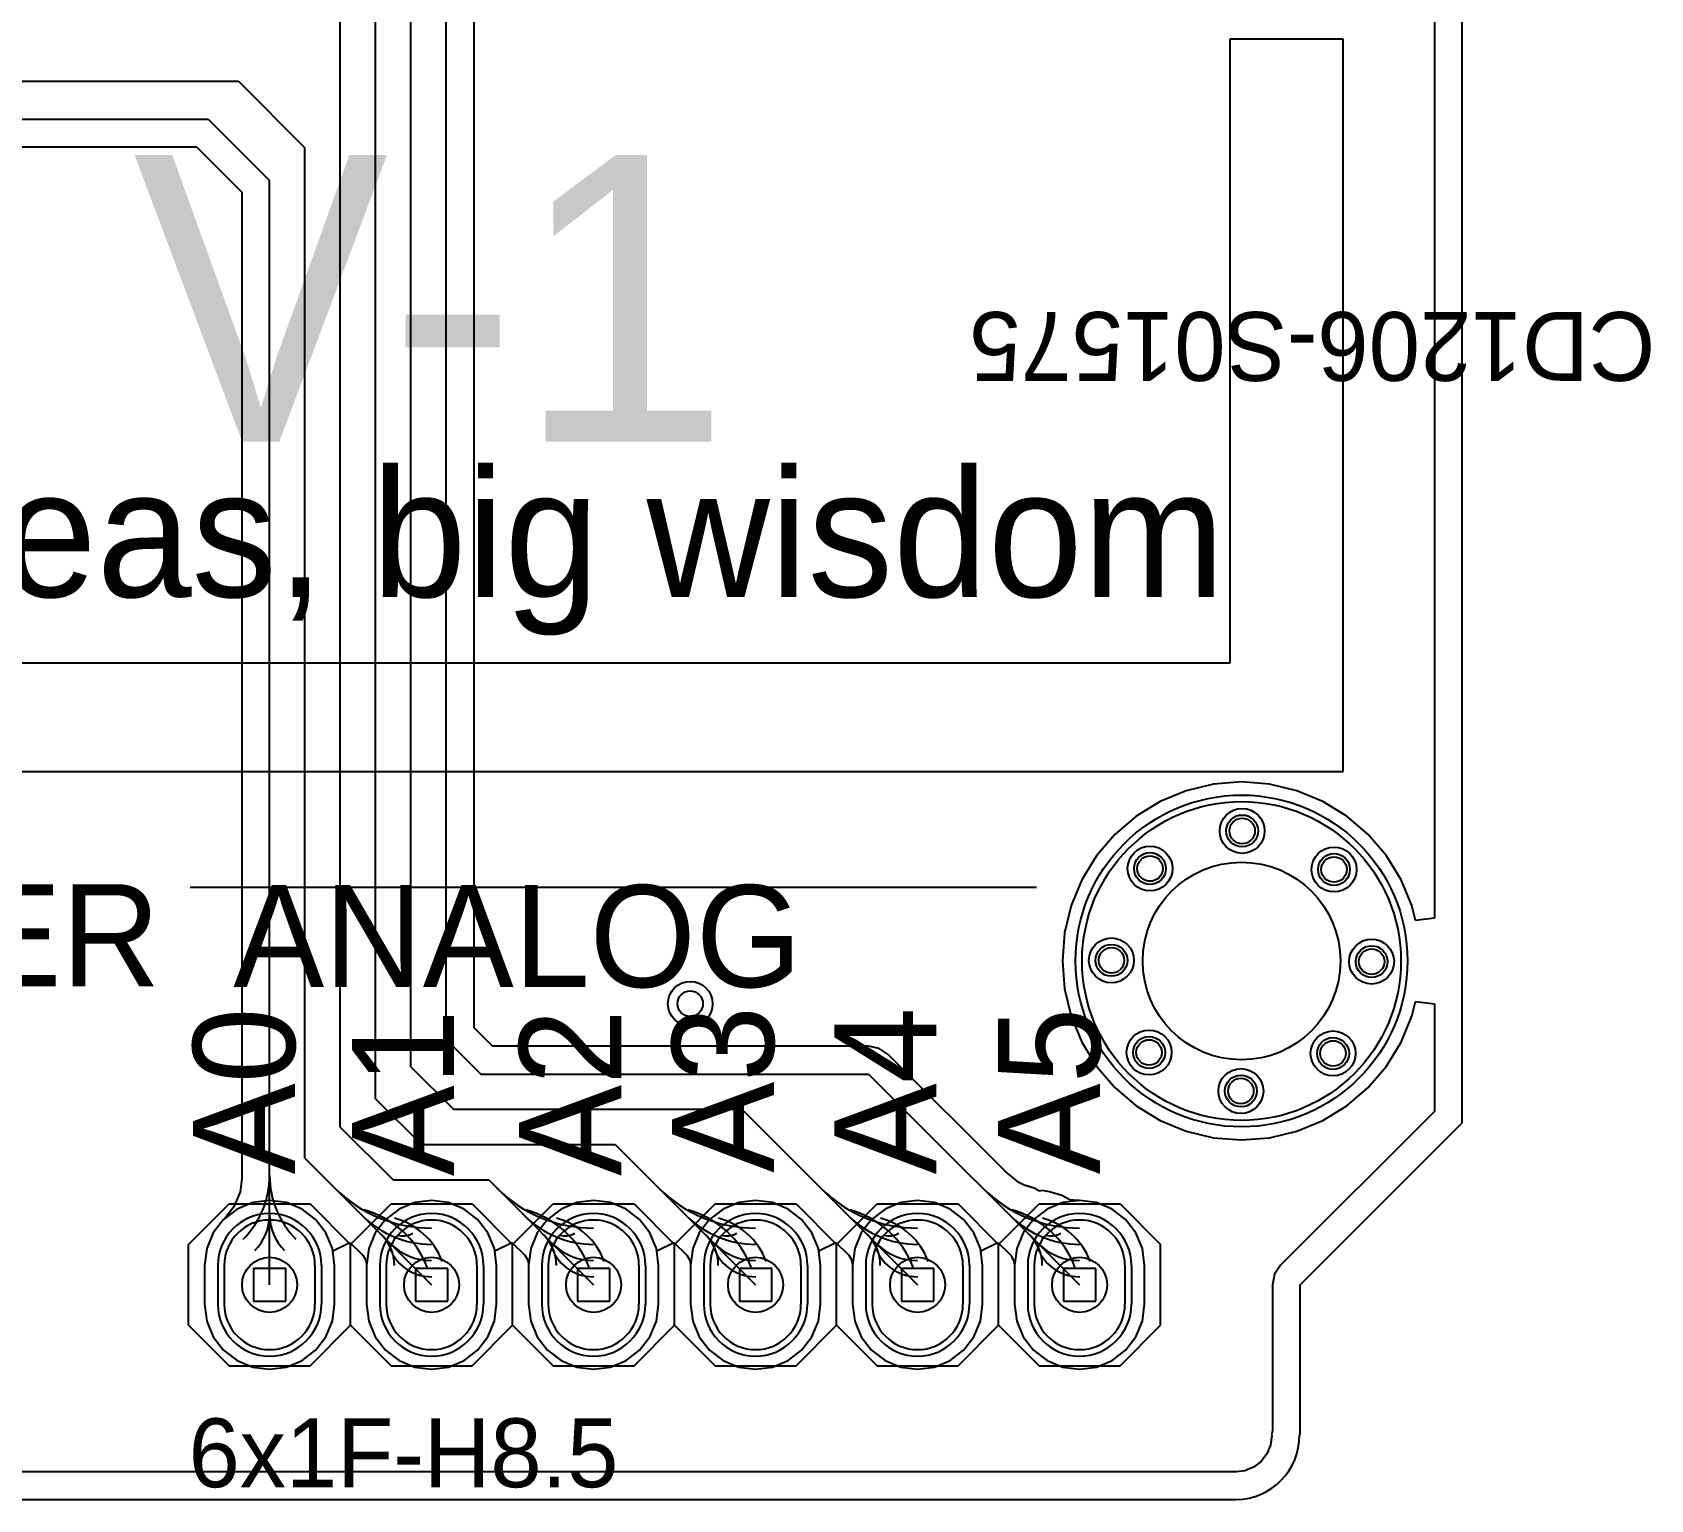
# Model space of a CAD drawing. Header units: millimetres. Extents: x 70.7 to 144.7, y 50.1 to 113.7.
# Drawn here: x 119.32 to 144.7, y 50.08 to 73.1 of the extents above; entities that cross this region are included whole.
import ezdxf

# ---------------------------------------------------------------- set-up
doc = ezdxf.new("R2010")
doc.units = ezdxf.units.MM
for name, color, linetype in [('BottomLayer', 5, 'Continuous'), ('BottomSolder', 6, 'Continuous'), ('KeepOutLayer', 6, 'Continuous'), ('Mechanical16', 56, 'Continuous'), ('Mechanical4', 56, 'Continuous'), ('MultiLayer', 9, 'Continuous'), ('PadHoleLayer', 156, 'Continuous'), ('TopLayer', 1, 'Continuous'), ('TopOverlay', 2, 'Continuous'), ('TopSolder', 216, 'Continuous'), ('ViaHoleLayer', 16, 'Continuous')]:
    doc.layers.add(name, color=color, linetype=linetype)

# ---------------------------------------------------------------- blocks, each defined once
blk = doc.blocks.new('1X06_4')
at = {"layer": 'BottomLayer'}
for p, q in [((-7.0612, 0.3048), (-7.0612, -0.3048)), ((-5.6388, 0.3048), (-5.6388, -0.3048)), ((-4.5212, 0.3048), (-4.5212, -0.3048)), ((-3.0988, 0.3048), (-3.0988, -0.3048)), ((-1.9812, 0.3048), (-1.9812, -0.3048)), ((-0.5588, 0.3048), (-0.5588, -0.3048)), ((0.5588, 0.3048), (0.5588, -0.3048)), ((1.9812, 0.3048), (1.9812, -0.3048)), ((3.0988, 0.3048), (3.0988, -0.3048)), ((4.5212, 0.3048), (4.5212, -0.3048)), ((5.6388, 0.3048), (5.6388, -0.3048)), ((7.0612, 0.3048), (7.0612, -0.3048))]:
    blk.add_line(p, q, dxfattribs=at)
for centre, start, end in [((-6.35, 0.3048), 0, 180), ((-3.81, 0.3048), 0, 180), ((-1.27, 0.3048), 0, 180), ((1.27, 0.3048), 0, 180), ((3.81, 0.3048), 0, 180), ((6.35, 0.3048), 0, 180), ((-6.35, -0.3048), 180, 0), ((-3.81, -0.3048), 180, 0), ((-1.27, -0.3048), 180, 0), ((1.27, -0.3048), 180, 0), ((3.81, -0.3048), 180, 0), ((6.35, -0.3048), 180, 0)]:
    blk.add_arc(centre, 0.7112, start, end, dxfattribs=at)
at = {"layer": 'BottomSolder'}
for p, q in [((-7.1628, 0.3048), (-7.1628, -0.3048)), ((-5.5372, 0.3048), (-5.5372, -0.3048)), ((-4.6228, 0.3048), (-4.6228, -0.3048)), ((-2.9972, 0.3048), (-2.9972, -0.3048)), ((-2.0828, 0.3048), (-2.0828, -0.3048)), ((-0.4572, 0.3048), (-0.4572, -0.3048)), ((0.4572, 0.3048), (0.4572, -0.3048)), ((2.0828, 0.3048), (2.0828, -0.3048)), ((2.9972, 0.3048), (2.9972, -0.3048)), ((4.6228, 0.3048), (4.6228, -0.3048)), ((5.5372, 0.3048), (5.5372, -0.3048)), ((7.1628, 0.3048), (7.1628, -0.3048))]:
    blk.add_line(p, q, dxfattribs=at)
for centre, start, end in [((-6.35, 0.3048), 0, 180), ((-3.81, 0.3048), 0, 180), ((-1.27, 0.3048), 0, 180), ((1.27, 0.3048), 0, 180), ((3.81, 0.3048), 0, 180), ((6.35, 0.3048), 0, 180), ((-6.35, -0.3048), 180, 0), ((-3.81, -0.3048), 180, 0), ((-1.27, -0.3048), 180, 0), ((1.27, -0.3048), 180, 0), ((3.81, -0.3048), 180, 0), ((6.35, -0.3048), 180, 0)]:
    blk.add_arc(centre, 0.8128, start, end, dxfattribs=at)
at = {"layer": 'Mechanical16'}
for p, q in [((-6.604, 0.254), (-6.604, -0.254)), ((-6.096, 0.254), (-6.604, 0.254)), ((-6.096, -0.254), (-6.096, 0.254)), ((-4.064, 0.254), (-4.064, -0.254)), ((-3.556, 0.254), (-4.064, 0.254)), ((-3.556, -0.254), (-3.556, 0.254)), ((-1.524, 0.254), (-1.524, -0.254)), ((-1.016, 0.254), (-1.524, 0.254)), ((-1.016, -0.254), (-1.016, 0.254)), ((1.016, 0.254), (1.016, -0.254)), ((1.524, 0.254), (1.016, 0.254)), ((1.524, -0.254), (1.524, 0.254)), ((3.556, 0.254), (3.556, -0.254)), ((4.064, 0.254), (3.556, 0.254)), ((4.064, -0.254), (4.064, 0.254)), ((6.096, 0.254), (6.096, -0.254)), ((6.604, 0.254), (6.096, 0.254)), ((6.604, -0.254), (6.604, 0.254)), ((-6.604, -0.254), (-6.096, -0.254)), ((-4.064, -0.254), (-3.556, -0.254)), ((-1.524, -0.254), (-1.016, -0.254)), ((1.016, -0.254), (1.524, -0.254)), ((3.556, -0.254), (4.064, -0.254)), ((6.096, -0.254), (6.604, -0.254))]:
    blk.add_line(p, q, dxfattribs=at)
at = {"layer": 'MultiLayer'}
for p, q in [((-7.0612, 0.3048), (-7.0612, -0.3048)), ((-5.6388, 0.3048), (-5.6388, -0.3048)), ((-4.5212, 0.3048), (-4.5212, -0.3048)), ((-3.0988, 0.3048), (-3.0988, -0.3048)), ((-1.9812, 0.3048), (-1.9812, -0.3048)), ((-0.5588, 0.3048), (-0.5588, -0.3048)), ((0.5588, 0.3048), (0.5588, -0.3048)), ((1.9812, 0.3048), (1.9812, -0.3048)), ((3.0988, 0.3048), (3.0988, -0.3048)), ((4.5212, 0.3048), (4.5212, -0.3048)), ((5.6388, 0.3048), (5.6388, -0.3048)), ((7.0612, 0.3048), (7.0612, -0.3048))]:
    blk.add_line(p, q, dxfattribs=at)
for centre, start, end in [((-6.35, 0.3048), 0, 180), ((-3.81, 0.3048), 0, 180), ((-1.27, 0.3048), 0, 180), ((1.27, 0.3048), 0, 180), ((3.81, 0.3048), 0, 180), ((6.35, 0.3048), 0, 180), ((-6.35, -0.3048), 180, 0), ((-3.81, -0.3048), 180, 0), ((-1.27, -0.3048), 180, 0), ((1.27, -0.3048), 180, 0), ((3.81, -0.3048), 180, 0), ((6.35, -0.3048), 180, 0)]:
    blk.add_arc(centre, 0.7112, start, end, dxfattribs=at)
at = {"layer": 'PadHoleLayer'}
for centre in [(-6.35, 0), (-3.81, 0), (-1.27, 0), (1.27, 0), (3.81, 0), (6.35, 0)]:
    blk.add_circle(centre, 0.4318, dxfattribs=at)
at = {"layer": 'TopLayer'}
for p, q in [((-7.0612, 0.3048), (-7.0612, -0.3048)), ((-5.6388, 0.3048), (-5.6388, -0.3048)), ((-4.5212, 0.3048), (-4.5212, -0.3048)), ((-3.0988, 0.3048), (-3.0988, -0.3048)), ((-1.9812, 0.3048), (-1.9812, -0.3048)), ((-0.5588, 0.3048), (-0.5588, -0.3048)), ((0.5588, 0.3048), (0.5588, -0.3048)), ((1.9812, 0.3048), (1.9812, -0.3048)), ((3.0988, 0.3048), (3.0988, -0.3048)), ((4.5212, 0.3048), (4.5212, -0.3048)), ((5.6388, 0.3048), (5.6388, -0.3048)), ((7.0612, 0.3048), (7.0612, -0.3048))]:
    blk.add_line(p, q, dxfattribs=at)
for centre, start, end in [((-6.35, 0.3048), 0, 180), ((-3.81, 0.3048), 0, 180), ((-1.27, 0.3048), 0, 180), ((1.27, 0.3048), 0, 180), ((3.81, 0.3048), 0, 180), ((6.35, 0.3048), 0, 180), ((-6.35, -0.3048), 180, 0), ((-3.81, -0.3048), 180, 0), ((-1.27, -0.3048), 180, 0), ((1.27, -0.3048), 180, 0), ((3.81, -0.3048), 180, 0), ((6.35, -0.3048), 180, 0)]:
    blk.add_arc(centre, 0.7112, start, end, dxfattribs=at)
at = {"layer": 'TopOverlay'}
for p, q in [((-7.62, 0.635), (-6.985, 1.27)), ((-6.985, 1.27), (-5.715, 1.27)), ((-5.715, 1.27), (-5.08, 0.635)), ((-5.08, 0.635), (-4.445, 1.27)), ((-4.445, 1.27), (-3.175, 1.27)), ((-3.175, 1.27), (-2.54, 0.635)), ((-2.54, 0.635), (-1.905, 1.27)), ((-1.905, 1.27), (-0.635, 1.27)), ((-0.635, 1.27), (0, 0.635)), ((0, 0.635), (0.635, 1.27)), ((0.635, 1.27), (1.905, 1.27)), ((1.905, 1.27), (2.54, 0.635)), ((2.54, 0.635), (3.175, 1.27)), ((3.175, 1.27), (4.445, 1.27)), ((4.445, 1.27), (5.08, 0.635)), ((5.08, 0.635), (5.715, 1.27)), ((5.715, 1.27), (6.985, 1.27)), ((6.985, 1.27), (7.62, 0.635)), ((-7.62, -0.635), (-7.62, 0.635)), ((-5.08, -0.635), (-5.08, 0.635)), ((-2.54, -0.635), (-2.54, 0.635)), ((0, -0.635), (0, 0.635)), ((2.54, -0.635), (2.54, 0.635)), ((5.08, -0.635), (5.08, 0.635)), ((7.62, -0.635), (7.62, 0.635)), ((-7.62, -0.635), (-6.985, -1.27)), ((-5.715, -1.27), (-5.08, -0.635)), ((-5.08, -0.635), (-4.445, -1.27)), ((-3.175, -1.27), (-2.54, -0.635)), ((-2.54, -0.635), (-1.905, -1.27)), ((-0.635, -1.27), (0, -0.635)), ((0, -0.635), (0.635, -1.27)), ((1.905, -1.27), (2.54, -0.635)), ((2.54, -0.635), (3.175, -1.27)), ((4.445, -1.27), (5.08, -0.635)), ((5.08, -0.635), (5.715, -1.27)), ((6.985, -1.27), (7.62, -0.635)), ((-6.985, -1.27), (-5.715, -1.27)), ((-4.445, -1.27), (-3.175, -1.27)), ((-1.905, -1.27), (-0.635, -1.27)), ((0.635, -1.27), (1.905, -1.27)), ((3.175, -1.27), (4.445, -1.27)), ((5.715, -1.27), (6.985, -1.27))]:
    blk.add_line(p, q, dxfattribs=at)
at = {"layer": 'TopSolder'}
for p, q in [((-7.1628, 0.3048), (-7.1628, -0.3048)), ((-5.5372, 0.3048), (-5.5372, -0.3048)), ((-4.6228, 0.3048), (-4.6228, -0.3048)), ((-2.9972, 0.3048), (-2.9972, -0.3048)), ((-2.0828, 0.3048), (-2.0828, -0.3048)), ((-0.4572, 0.3048), (-0.4572, -0.3048)), ((0.4572, 0.3048), (0.4572, -0.3048)), ((2.0828, 0.3048), (2.0828, -0.3048)), ((2.9972, 0.3048), (2.9972, -0.3048)), ((4.6228, 0.3048), (4.6228, -0.3048)), ((5.5372, 0.3048), (5.5372, -0.3048)), ((7.1628, 0.3048), (7.1628, -0.3048))]:
    blk.add_line(p, q, dxfattribs=at)
for centre, start, end in [((-6.35, 0.3048), 0, 180), ((-3.81, 0.3048), 0, 180), ((-1.27, 0.3048), 0, 180), ((1.27, 0.3048), 0, 180), ((3.81, 0.3048), 0, 180), ((6.35, 0.3048), 0, 180), ((-6.35, -0.3048), 180, 0), ((-3.81, -0.3048), 180, 0), ((-1.27, -0.3048), 180, 0), ((1.27, -0.3048), 180, 0), ((3.81, -0.3048), 180, 0), ((6.35, -0.3048), 180, 0)]:
    blk.add_arc(centre, 0.8128, start, end, dxfattribs=at)
blk = doc.blocks.new('____10')
at = {"layer": 'BottomLayer'}
for centre, radius in [((0, 0), 2.5), ((0.01, 2.04), 0.25), ((-1.435, 1.45), 0.25), ((1.45, 1.435), 0.25), ((-2.04, 0.01), 0.25), ((2.04, -0.01), 0.25), ((-1.45, -1.435), 0.25), ((1.435, -1.45), 0.25), ((-0.01, -2.04), 0.25)]:
    blk.add_circle(centre, radius, dxfattribs=at)
at = {"layer": 'BottomSolder'}
for centre, radius in [((0, 0), 2.602), ((0.01, 2.04), 0.352), ((-1.435, 1.45), 0.352), ((1.45, 1.435), 0.352), ((-2.04, 0.01), 0.352), ((2.04, -0.01), 0.352), ((-1.45, -1.435), 0.352), ((1.435, -1.45), 0.352), ((-0.01, -2.04), 0.352)]:
    blk.add_circle(centre, radius, dxfattribs=at)
at = {"layer": 'MultiLayer'}
for centre, radius in [((0, 0), 2.5), ((0.01, 2.04), 0.25), ((-1.435, 1.45), 0.25), ((1.45, 1.435), 0.25), ((-2.04, 0.01), 0.25), ((2.04, -0.01), 0.25), ((-1.45, -1.435), 0.25), ((1.435, -1.45), 0.25), ((-0.01, -2.04), 0.25)]:
    blk.add_circle(centre, radius, dxfattribs=at)
at = {"layer": 'PadHoleLayer'}
for centre, radius in [((0.01, 2.04), 0.2), ((-1.435, 1.45), 0.2), ((0, 0), 1.55), ((1.45, 1.435), 0.2), ((-2.04, 0.01), 0.2), ((2.04, -0.01), 0.2), ((-1.45, -1.435), 0.2), ((1.435, -1.45), 0.2), ((-0.01, -2.04), 0.2)]:
    blk.add_circle(centre, radius, dxfattribs=at)
at = {"layer": 'TopLayer'}
for centre, radius in [((0, 0), 2.5), ((0.01, 2.04), 0.25), ((-1.435, 1.45), 0.25), ((1.45, 1.435), 0.25), ((-2.04, 0.01), 0.25), ((2.04, -0.01), 0.25), ((-1.45, -1.435), 0.25), ((1.435, -1.45), 0.25), ((-0.01, -2.04), 0.25)]:
    blk.add_circle(centre, radius, dxfattribs=at)
at = {"layer": 'TopSolder'}
for centre, radius in [((0, 0), 2.602), ((0.01, 2.04), 0.352), ((-1.435, 1.45), 0.352), ((1.45, 1.435), 0.352), ((-2.04, 0.01), 0.352), ((2.04, -0.01), 0.352), ((-1.45, -1.435), 0.352), ((1.435, -1.45), 0.352), ((-0.01, -2.04), 0.352)]:
    blk.add_circle(centre, radius, dxfattribs=at)

msp = doc.modelspace()

# ---------------------------------------------------------------- linework, layer by layer
at = {"layer": 'BottomLayer'}
for p, q in [((141.307, 85.799), (141.307, 59.203)), ((137.414, 61.202), (137.007, 61.034)), ((137.843, 61.305), (137.414, 61.202)), ((138.282, 61.34), (137.843, 61.305)), ((138.721, 61.305), (138.282, 61.34)), ((139.15, 61.202), (138.721, 61.305)), ((139.557, 61.034), (139.15, 61.202)), ((137.007, 61.034), (136.631, 60.804)), ((139.933, 60.804), (139.557, 61.034)), ((136.631, 60.804), (136.296, 60.517)), ((140.268, 60.517), (139.933, 60.804)), ((136.296, 60.517), (136.01, 60.182)), ((140.554, 60.182), (140.268, 60.517)), ((136.01, 60.182), (135.779, 59.806)), ((140.784, 59.806), (140.554, 60.182)), ((135.779, 59.806), (135.611, 59.399)), ((140.953, 59.399), (140.784, 59.806)), ((135.611, 59.399), (135.508, 58.971)), ((141.009, 59.168), (140.953, 59.399)), ((141.307, 59.203), (141.009, 59.168)), ((135.508, 58.971), (135.473, 58.531)), ((135.473, 58.531), (135.508, 58.092)), ((135.508, 58.092), (135.611, 57.663)), ((140.953, 57.663), (141.009, 57.895)), ((141.009, 57.895), (141.307, 57.859)), ((141.307, 57.859), (141.307, 56.172)), ((135.611, 57.663), (135.779, 57.256)), ((140.784, 57.256), (140.953, 57.663)), ((135.779, 57.256), (136.01, 56.88)), ((140.554, 56.88), (140.784, 57.256)), ((136.01, 56.88), (136.296, 56.545)), ((140.268, 56.545), (140.554, 56.88)), ((136.296, 56.545), (136.631, 56.259)), ((139.933, 56.259), (140.268, 56.545)), ((136.631, 56.259), (137.007, 56.029)), ((141.307, 56.172), (138.894, 53.759)), ((139.557, 56.029), (139.933, 56.259)), ((137.007, 56.029), (137.414, 55.86)), ((137.414, 55.86), (137.843, 55.757)), ((138.721, 55.757), (139.15, 55.86)), ((139.15, 55.86), (139.557, 56.029)), ((137.843, 55.757), (138.282, 55.723)), ((138.282, 55.723), (138.721, 55.757)), ((122.532, 54.639), (122.321, 54.477)), ((122.778, 54.741), (122.532, 54.639)), ((123.042, 54.776), (122.778, 54.741)), ((123.306, 54.741), (123.042, 54.776)), ((123.552, 54.639), (123.306, 54.741)), ((123.763, 54.477), (123.552, 54.639)), ((125.072, 54.639), (124.861, 54.477)), ((125.318, 54.741), (125.072, 54.639)), ((125.582, 54.776), (125.318, 54.741)), ((125.846, 54.741), (125.582, 54.776)), ((126.092, 54.639), (125.846, 54.741)), ((126.303, 54.477), (126.092, 54.639)), ((127.612, 54.639), (127.401, 54.477)), ((127.858, 54.741), (127.612, 54.639)), ((128.122, 54.776), (127.858, 54.741)), ((128.386, 54.741), (128.122, 54.776)), ((128.632, 54.639), (128.386, 54.741)), ((128.843, 54.477), (128.632, 54.639)), ((130.152, 54.639), (129.941, 54.477)), ((130.398, 54.741), (130.152, 54.639)), ((130.662, 54.776), (130.398, 54.741)), ((130.926, 54.741), (130.662, 54.776)), ((131.172, 54.639), (130.926, 54.741)), ((131.383, 54.477), (131.172, 54.639)), ((132.692, 54.639), (132.481, 54.477)), ((132.938, 54.741), (132.692, 54.639)), ((133.202, 54.776), (132.938, 54.741)), ((133.466, 54.741), (133.202, 54.776)), ((133.712, 54.639), (133.466, 54.741)), ((133.923, 54.477), (133.712, 54.639)), ((135.232, 54.639), (135.021, 54.477)), ((135.478, 54.741), (135.232, 54.639)), ((135.742, 54.776), (135.478, 54.741)), ((136.006, 54.741), (135.742, 54.776)), ((136.252, 54.639), (136.006, 54.741)), ((136.463, 54.477), (136.252, 54.639)), ((122.321, 54.477), (122.159, 54.266)), ((123.925, 54.266), (123.763, 54.477)), ((124.861, 54.477), (124.699, 54.266)), ((126.465, 54.266), (126.303, 54.477)), ((127.401, 54.477), (127.239, 54.266)), ((129.005, 54.266), (128.843, 54.477)), ((129.941, 54.477), (129.779, 54.266)), ((131.545, 54.266), (131.383, 54.477)), ((132.481, 54.477), (132.319, 54.266)), ((134.085, 54.266), (133.923, 54.477)), ((135.021, 54.477), (134.859, 54.266)), ((136.625, 54.266), (136.463, 54.477)), ((122.159, 54.266), (122.057, 54.02)), ((124.027, 54.02), (123.925, 54.266)), ((124.699, 54.266), (124.597, 54.02)), ((126.567, 54.02), (126.465, 54.266)), ((127.239, 54.266), (127.137, 54.02)), ((129.107, 54.02), (129.005, 54.266)), ((129.779, 54.266), (129.677, 54.02)), ((131.647, 54.02), (131.545, 54.266)), ((132.319, 54.266), (132.217, 54.02)), ((134.187, 54.02), (134.085, 54.266)), ((134.859, 54.266), (134.757, 54.02)), ((136.727, 54.02), (136.625, 54.266)), ((122.057, 54.02), (122.022, 53.756)), ((124.062, 53.756), (124.027, 54.02)), ((124.597, 54.02), (124.562, 53.756)), ((126.602, 53.756), (126.567, 54.02)), ((127.137, 54.02), (127.102, 53.756)), ((129.142, 53.756), (129.107, 54.02)), ((129.677, 54.02), (129.642, 53.756)), ((131.682, 53.756), (131.647, 54.02)), ((132.217, 54.02), (132.182, 53.756)), ((134.222, 53.756), (134.187, 54.02)), ((134.757, 54.02), (134.722, 53.756)), ((136.762, 53.756), (136.727, 54.02)), ((122.022, 53.756), (122.022, 53.146)), ((124.062, 53.146), (124.062, 53.756)), ((124.562, 53.756), (124.562, 53.146)), ((126.602, 53.146), (126.602, 53.756)), ((127.102, 53.756), (127.102, 53.146)), ((129.142, 53.146), (129.142, 53.756)), ((129.642, 53.756), (129.642, 53.146)), ((131.682, 53.146), (131.682, 53.756)), ((132.182, 53.756), (132.182, 53.146)), ((134.222, 53.146), (134.222, 53.756)), ((134.722, 53.756), (134.722, 53.146)), ((136.762, 53.146), (136.762, 53.756)), ((138.8, 53.618), (138.767, 53.451)), ((138.894, 53.759), (138.8, 53.618)), ((138.767, 53.451), (138.767, 51.16)), ((122.022, 53.146), (122.057, 52.882)), ((124.027, 52.882), (124.062, 53.146)), ((124.562, 53.146), (124.597, 52.882)), ((126.567, 52.882), (126.602, 53.146)), ((127.102, 53.146), (127.137, 52.882)), ((129.107, 52.882), (129.142, 53.146)), ((129.642, 53.146), (129.677, 52.882)), ((131.647, 52.882), (131.682, 53.146)), ((132.182, 53.146), (132.217, 52.882)), ((134.187, 52.882), (134.222, 53.146)), ((134.722, 53.146), (134.757, 52.882)), ((136.727, 52.882), (136.762, 53.146)), ((122.057, 52.882), (122.159, 52.636)), ((123.925, 52.636), (124.027, 52.882)), ((124.597, 52.882), (124.699, 52.636)), ((126.465, 52.636), (126.567, 52.882)), ((127.137, 52.882), (127.239, 52.636)), ((129.005, 52.636), (129.107, 52.882)), ((129.677, 52.882), (129.779, 52.636)), ((131.545, 52.636), (131.647, 52.882)), ((132.217, 52.882), (132.319, 52.636)), ((134.085, 52.636), (134.187, 52.882)), ((134.757, 52.882), (134.859, 52.636)), ((136.625, 52.636), (136.727, 52.882)), ((122.159, 52.636), (122.321, 52.425)), ((123.763, 52.425), (123.925, 52.636)), ((124.699, 52.636), (124.861, 52.425)), ((126.303, 52.425), (126.465, 52.636)), ((127.239, 52.636), (127.401, 52.425)), ((128.843, 52.425), (129.005, 52.636)), ((129.779, 52.636), (129.941, 52.425)), ((131.383, 52.425), (131.545, 52.636)), ((132.319, 52.636), (132.481, 52.425)), ((133.923, 52.425), (134.085, 52.636)), ((134.859, 52.636), (135.021, 52.425)), ((136.463, 52.425), (136.625, 52.636)), ((122.321, 52.425), (122.532, 52.263)), ((123.552, 52.263), (123.763, 52.425)), ((124.861, 52.425), (125.072, 52.263)), ((126.092, 52.263), (126.303, 52.425)), ((127.401, 52.425), (127.612, 52.263)), ((128.632, 52.263), (128.843, 52.425)), ((129.941, 52.425), (130.152, 52.263)), ((131.172, 52.263), (131.383, 52.425)), ((132.481, 52.425), (132.692, 52.263)), ((133.712, 52.263), (133.923, 52.425)), ((135.021, 52.425), (135.232, 52.263)), ((136.252, 52.263), (136.463, 52.425)), ((122.532, 52.263), (122.778, 52.161)), ((122.778, 52.161), (123.042, 52.127)), ((123.042, 52.127), (123.306, 52.161)), ((123.306, 52.161), (123.552, 52.263)), ((125.072, 52.263), (125.318, 52.161)), ((125.318, 52.161), (125.582, 52.127)), ((125.582, 52.127), (125.846, 52.161)), ((125.846, 52.161), (126.092, 52.263)), ((127.612, 52.263), (127.858, 52.161)), ((127.858, 52.161), (128.122, 52.127)), ((128.122, 52.127), (128.386, 52.161)), ((128.386, 52.161), (128.632, 52.263)), ((130.152, 52.263), (130.398, 52.161)), ((130.398, 52.161), (130.662, 52.127)), ((130.662, 52.127), (130.926, 52.161)), ((130.926, 52.161), (131.172, 52.263)), ((132.692, 52.263), (132.938, 52.161)), ((132.938, 52.161), (133.202, 52.127)), ((133.202, 52.127), (133.466, 52.161)), ((133.466, 52.161), (133.712, 52.263)), ((135.232, 52.263), (135.478, 52.161)), ((135.478, 52.161), (135.742, 52.127)), ((135.742, 52.127), (136.006, 52.161)), ((136.006, 52.161), (136.252, 52.263)), ((138.757, 51.085), (138.738, 50.937)), ((138.767, 51.16), (138.754, 51.097)), ((138.754, 51.097), (138.755, 51.092)), ((138.755, 51.092), (138.757, 51.092)), ((138.757, 51.092), (138.757, 51.085)), ((138.681, 50.799), (138.59, 50.681)), ((138.738, 50.937), (138.681, 50.799)), ((138.199, 50.517), (87.213, 50.517)), ((138.204, 50.516), (138.199, 50.517)), ((138.334, 50.533), (138.204, 50.516)), ((138.472, 50.59), (138.334, 50.533)), ((138.59, 50.681), (138.472, 50.59))]:
    msp.add_line(p, q, dxfattribs=at)
msp.add_circle((129.637, 57.861), 0.35, dxfattribs=at)
at = {"layer": 'KeepOutLayer'}
for p, q in [((141.742, 55.991), (141.742, 88.757)), ((139.202, 53.451), (141.742, 55.991)), ((139.202, 51.097), (139.202, 53.451)), ((77.242, 50.081), (138.199, 50.081))]:
    msp.add_line(p, q, dxfattribs=at)
msp.add_arc((138.186, 51.085), 1.003, 270.725, 0.725, dxfattribs=at)
at = {"layer": 'MultiLayer'}
msp.add_circle((129.637, 57.861), 0.35, dxfattribs=at)
at = {"layer": 'TopLayer'}
for p, q in [((141.307, 85.799), (141.307, 59.203)), ((125.812, 57.301), (125.812, 77.092)), ((126.247, 57.482), (126.247, 77.092)), ((125.258, 56.871), (125.258, 76.366)), ((124.704, 56.37), (124.704, 75.655)), ((124.15, 55.924), (124.15, 75.019)), ((118.268, 72.331), (122.553, 72.331)), ((122.553, 72.331), (123.596, 71.288)), ((117.802, 71.736), (122.078, 71.736)), ((122.078, 71.736), (123.042, 70.772)), ((117.802, 71.301), (121.898, 71.301)), ((121.898, 71.301), (122.607, 70.592)), ((123.596, 55.437), (123.596, 71.288)), ((122.607, 70.592), (122.607, 55.166)), ((123.042, 53.451), (123.042, 70.772)), ((137.414, 61.202), (137.007, 61.034)), ((137.843, 61.305), (137.414, 61.202)), ((138.282, 61.34), (137.843, 61.305)), ((138.721, 61.305), (138.282, 61.34)), ((139.15, 61.202), (138.721, 61.305)), ((139.557, 61.034), (139.15, 61.202)), ((137.007, 61.034), (136.631, 60.804)), ((139.933, 60.804), (139.557, 61.034)), ((136.631, 60.804), (136.296, 60.517)), ((140.268, 60.517), (139.933, 60.804)), ((136.296, 60.517), (136.01, 60.182)), ((140.554, 60.182), (140.268, 60.517)), ((136.01, 60.182), (135.779, 59.806)), ((140.784, 59.806), (140.554, 60.182)), ((135.779, 59.806), (135.611, 59.399)), ((140.953, 59.399), (140.784, 59.806)), ((135.611, 59.399), (135.508, 58.971)), ((141.009, 59.168), (140.953, 59.399)), ((141.307, 59.203), (141.009, 59.168)), ((135.508, 58.971), (135.473, 58.531)), ((135.473, 58.531), (135.508, 58.092)), ((135.508, 58.092), (135.611, 57.663)), ((140.953, 57.663), (141.009, 57.895)), ((141.009, 57.895), (141.307, 57.859)), ((141.307, 57.859), (141.307, 56.172)), ((135.611, 57.663), (135.779, 57.256)), ((140.784, 57.256), (140.953, 57.663)), ((126.535, 57.194), (126.247, 57.482)), ((125.812, 57.301), (126.355, 56.758)), ((132.435, 57.194), (126.535, 57.194)), ((132.602, 57.16), (132.435, 57.194)), ((132.743, 57.066), (132.602, 57.16)), ((135.779, 57.256), (136.01, 56.88)), ((140.554, 56.88), (140.784, 57.256)), ((125.258, 56.871), (125.925, 56.204)), ((134.58, 55.229), (132.743, 57.066)), ((136.01, 56.88), (136.296, 56.545)), ((140.268, 56.545), (140.554, 56.88)), ((126.355, 56.758), (132.435, 56.758)), ((132.435, 56.758), (135.742, 53.451)), ((124.704, 56.37), (125.424, 55.65)), ((136.296, 56.545), (136.631, 56.259)), ((139.933, 56.259), (140.268, 56.545)), ((125.925, 56.204), (130.449, 56.204)), ((130.449, 56.204), (133.202, 53.451)), ((136.631, 56.259), (137.007, 56.029)), ((141.307, 56.172), (138.894, 53.759)), ((139.557, 56.029), (139.933, 56.259)), ((124.15, 55.924), (124.978, 55.096)), ((137.007, 56.029), (137.414, 55.86)), ((137.414, 55.86), (137.843, 55.757)), ((138.721, 55.757), (139.15, 55.86)), ((139.15, 55.86), (139.557, 56.029)), ((125.424, 55.65), (128.463, 55.65)), ((128.463, 55.65), (130.662, 53.451)), ((137.843, 55.757), (138.282, 55.723)), ((138.282, 55.723), (138.721, 55.757)), ((123.596, 55.437), (125.582, 53.451)), ((122.607, 55.115), (122.58, 54.912)), ((122.607, 55.166), (122.606, 55.166)), ((122.606, 55.166), (122.607, 55.161)), ((122.607, 55.161), (122.607, 55.115)), ((124.978, 55.096), (126.477, 55.096)), ((126.477, 55.096), (128.122, 53.451)), ((134.788, 55.058), (134.58, 55.229)), ((122.58, 54.912), (122.482, 54.676)), ((134.871, 55.014), (134.788, 55.058)), ((135.03, 54.966), (134.871, 55.014)), ((135.112, 54.922), (135.03, 54.966)), ((135.16, 54.932), (135.112, 54.922)), ((135.271, 54.91), (135.16, 54.932)), ((135.271, 54.909), (135.271, 54.91)), ((135.463, 54.851), (135.271, 54.909)), ((135.588, 54.784), (135.463, 54.851)), ((122.482, 54.676), (122.342, 54.494)), ((135.712, 54.772), (135.588, 54.784)), ((135.742, 54.776), (135.712, 54.772)), ((136.006, 54.741), (135.742, 54.776)), ((136.252, 54.639), (136.006, 54.741)), ((136.463, 54.477), (136.252, 54.639)), ((122.321, 54.477), (122.159, 54.266)), ((122.342, 54.494), (122.321, 54.477)), ((136.625, 54.266), (136.463, 54.477)), ((122.159, 54.266), (122.057, 54.02)), ((124.032, 53.984), (124.301, 54.117)), ((124.301, 54.117), (124.492, 53.925)), ((126.572, 53.984), (126.841, 54.117)), ((126.841, 54.117), (127.032, 53.925)), ((129.112, 53.984), (129.381, 54.117)), ((129.381, 54.117), (129.572, 53.925)), ((131.652, 53.984), (131.921, 54.117)), ((131.921, 54.117), (132.112, 53.925)), ((134.192, 53.984), (134.461, 54.117)), ((134.461, 54.117), (134.652, 53.925)), ((136.727, 54.02), (136.625, 54.266)), ((122.057, 54.02), (122.022, 53.756)), ((124.062, 53.756), (124.032, 53.984)), ((124.492, 53.925), (124.492, 53.925)), ((124.492, 53.925), (124.492, 53.925)), ((124.492, 53.925), (124.492, 53.925)), ((124.492, 53.925), (124.503, 53.914)), ((124.503, 53.914), (124.528, 53.877)), ((124.528, 53.877), (124.554, 53.815)), ((124.554, 53.815), (124.562, 53.771)), ((126.602, 53.756), (126.572, 53.984)), ((127.032, 53.925), (127.032, 53.925)), ((127.032, 53.925), (127.032, 53.925)), ((127.032, 53.925), (127.032, 53.925)), ((127.032, 53.925), (127.043, 53.914)), ((127.043, 53.914), (127.068, 53.877)), ((127.068, 53.877), (127.094, 53.815)), ((127.094, 53.815), (127.102, 53.771)), ((129.142, 53.756), (129.112, 53.984)), ((129.572, 53.925), (129.572, 53.925)), ((129.572, 53.925), (129.572, 53.925)), ((129.572, 53.925), (129.572, 53.925)), ((129.572, 53.925), (129.583, 53.914)), ((129.583, 53.914), (129.608, 53.877)), ((129.608, 53.877), (129.634, 53.815)), ((129.634, 53.815), (129.643, 53.766)), ((131.682, 53.756), (131.652, 53.984)), ((132.112, 53.925), (132.112, 53.925)), ((132.112, 53.925), (132.112, 53.925)), ((132.112, 53.925), (132.112, 53.925)), ((132.112, 53.925), (132.112, 53.925)), ((132.112, 53.925), (132.112, 53.925)), ((132.112, 53.925), (132.112, 53.925)), ((132.112, 53.925), (132.112, 53.925)), ((132.112, 53.925), (132.112, 53.925)), ((132.112, 53.925), (132.112, 53.925)), ((132.112, 53.925), (132.123, 53.914)), ((132.123, 53.914), (132.148, 53.877)), ((132.148, 53.877), (132.174, 53.815)), ((132.174, 53.815), (132.182, 53.771)), ((134.222, 53.756), (134.192, 53.984)), ((134.652, 53.925), (134.652, 53.925)), ((134.652, 53.925), (134.652, 53.925)), ((134.652, 53.925), (134.652, 53.925)), ((134.652, 53.925), (134.652, 53.925)), ((134.652, 53.925), (134.652, 53.925)), ((134.652, 53.925), (134.652, 53.925)), ((134.652, 53.925), (134.652, 53.925)), ((134.652, 53.925), (134.652, 53.925)), ((134.652, 53.925), (134.652, 53.925)), ((134.652, 53.925), (134.663, 53.914)), ((134.663, 53.914), (134.688, 53.877)), ((134.688, 53.877), (134.714, 53.815)), ((134.714, 53.815), (134.722, 53.771)), ((136.762, 53.756), (136.727, 54.02)), ((122.022, 53.756), (122.022, 53.146)), ((124.062, 53.146), (124.062, 53.756)), ((124.562, 53.771), (124.563, 53.766)), ((124.563, 53.766), (124.562, 53.756)), ((124.562, 53.756), (124.562, 53.146)), ((126.602, 53.146), (126.602, 53.756)), ((127.102, 53.771), (127.103, 53.766)), ((127.103, 53.766), (127.102, 53.756)), ((127.102, 53.756), (127.102, 53.146)), ((129.142, 53.146), (129.142, 53.756)), ((129.643, 53.766), (129.642, 53.756)), ((129.642, 53.756), (129.642, 53.146)), ((131.682, 53.146), (131.682, 53.756)), ((132.182, 53.771), (132.183, 53.766)), ((132.183, 53.766), (132.182, 53.756)), ((132.182, 53.756), (132.182, 53.146)), ((134.222, 53.146), (134.222, 53.756)), ((134.722, 53.771), (134.723, 53.766)), ((134.723, 53.766), (134.722, 53.756)), ((134.722, 53.756), (134.722, 53.146)), ((136.762, 53.146), (136.762, 53.756)), ((138.8, 53.618), (138.767, 53.451)), ((138.894, 53.759), (138.8, 53.618)), ((138.767, 53.451), (138.767, 51.16)), ((122.022, 53.146), (122.057, 52.882)), ((124.027, 52.882), (124.062, 53.146)), ((124.562, 53.146), (124.597, 52.882)), ((126.567, 52.882), (126.602, 53.146)), ((127.102, 53.146), (127.137, 52.882)), ((129.107, 52.882), (129.142, 53.146)), ((129.642, 53.146), (129.677, 52.882)), ((131.647, 52.882), (131.682, 53.146)), ((132.182, 53.146), (132.217, 52.882)), ((134.187, 52.882), (134.222, 53.146)), ((134.722, 53.146), (134.757, 52.882)), ((136.727, 52.882), (136.762, 53.146)), ((122.057, 52.882), (122.159, 52.636)), ((123.925, 52.636), (124.027, 52.882)), ((124.597, 52.882), (124.699, 52.636)), ((126.465, 52.636), (126.567, 52.882)), ((127.137, 52.882), (127.239, 52.636)), ((129.005, 52.636), (129.107, 52.882)), ((129.677, 52.882), (129.779, 52.636)), ((131.545, 52.636), (131.647, 52.882)), ((132.217, 52.882), (132.319, 52.636)), ((134.085, 52.636), (134.187, 52.882)), ((134.757, 52.882), (134.859, 52.636)), ((136.625, 52.636), (136.727, 52.882)), ((122.159, 52.636), (122.321, 52.425)), ((123.763, 52.425), (123.925, 52.636)), ((124.699, 52.636), (124.861, 52.425)), ((126.303, 52.425), (126.465, 52.636)), ((127.239, 52.636), (127.401, 52.425)), ((128.843, 52.425), (129.005, 52.636)), ((129.779, 52.636), (129.941, 52.425)), ((131.383, 52.425), (131.545, 52.636)), ((132.319, 52.636), (132.481, 52.425)), ((133.923, 52.425), (134.085, 52.636)), ((134.859, 52.636), (135.021, 52.425)), ((136.463, 52.425), (136.625, 52.636)), ((122.321, 52.425), (122.532, 52.263)), ((123.552, 52.263), (123.763, 52.425)), ((124.861, 52.425), (125.072, 52.263)), ((126.092, 52.263), (126.303, 52.425)), ((127.401, 52.425), (127.612, 52.263)), ((128.632, 52.263), (128.843, 52.425)), ((129.941, 52.425), (130.152, 52.263)), ((131.172, 52.263), (131.383, 52.425)), ((132.481, 52.425), (132.692, 52.263)), ((133.712, 52.263), (133.923, 52.425)), ((135.021, 52.425), (135.232, 52.263)), ((136.252, 52.263), (136.463, 52.425)), ((122.532, 52.263), (122.778, 52.161)), ((122.778, 52.161), (123.042, 52.127)), ((123.042, 52.127), (123.306, 52.161)), ((123.306, 52.161), (123.552, 52.263)), ((125.072, 52.263), (125.318, 52.161)), ((125.318, 52.161), (125.582, 52.127)), ((125.582, 52.127), (125.846, 52.161)), ((125.846, 52.161), (126.092, 52.263)), ((127.612, 52.263), (127.858, 52.161)), ((127.858, 52.161), (128.122, 52.127)), ((128.122, 52.127), (128.386, 52.161)), ((128.386, 52.161), (128.632, 52.263)), ((130.152, 52.263), (130.398, 52.161)), ((130.398, 52.161), (130.662, 52.127)), ((130.662, 52.127), (130.926, 52.161)), ((130.926, 52.161), (131.172, 52.263)), ((132.692, 52.263), (132.938, 52.161)), ((132.938, 52.161), (133.202, 52.127)), ((133.202, 52.127), (133.466, 52.161)), ((133.466, 52.161), (133.712, 52.263)), ((135.232, 52.263), (135.478, 52.161)), ((135.478, 52.161), (135.742, 52.127)), ((135.742, 52.127), (136.006, 52.161)), ((136.006, 52.161), (136.252, 52.263)), ((138.757, 51.085), (138.738, 50.937)), ((138.767, 51.16), (138.754, 51.097)), ((138.754, 51.097), (138.755, 51.092)), ((138.755, 51.092), (138.757, 51.092)), ((138.757, 51.092), (138.757, 51.085)), ((138.681, 50.799), (138.59, 50.681)), ((138.738, 50.937), (138.681, 50.799)), ((138.199, 50.517), (87.213, 50.517)), ((138.204, 50.516), (138.199, 50.517)), ((138.334, 50.533), (138.204, 50.516)), ((138.472, 50.59), (138.334, 50.533)), ((138.59, 50.681), (138.472, 50.59))]:
    msp.add_line(p, q, dxfattribs=at)
msp.add_circle((129.637, 57.861), 0.35, dxfattribs=at)
for centre, radius, start, end in [((121.632, 55.166), 1.41, 315, 0), ((121.632, 55.166), 1.41, 315, 0), ((124.452, 55.166), 1.41, 180, 225), ((124.452, 55.166), 1.41, 180, 225), ((125.582, 56.486), 2.146, 225, 270), ((125.582, 56.486), 2.146, 225, 270), ((128.122, 56.486), 2.146, 225, 270), ((128.122, 56.486), 2.146, 225, 270), ((130.662, 56.486), 2.146, 225, 270), ((130.662, 56.486), 2.146, 225, 270), ((133.202, 56.486), 2.146, 225, 270), ((133.202, 56.486), 2.146, 225, 270), ((135.742, 56.486), 2.146, 225, 270), ((135.742, 56.486), 2.146, 225, 270), ((124.143, 53.213), 1.462, 20.698, 75), ((126.683, 53.213), 1.462, 20.698, 75), ((129.223, 53.213), 1.462, 20.698, 75), ((131.763, 53.213), 1.462, 20.698, 75), ((134.303, 53.213), 1.462, 20.698, 75), ((122.245, 54.553), 0.797, 315, 0), ((122.245, 54.553), 0.797, 315, 0), ((123.839, 54.553), 0.797, 180, 225), ((123.839, 54.553), 0.797, 180, 225), ((125.582, 55.619), 1.533, 225, 270), ((125.582, 55.619), 1.533, 225, 270), ((124.714, 53.428), 1.106, 20.698, 75), ((128.122, 55.619), 1.533, 225, 270), ((128.122, 55.619), 1.533, 225, 270), ((127.254, 53.428), 1.106, 20.698, 75), ((130.662, 55.619), 1.533, 225, 270), ((130.662, 55.619), 1.533, 225, 270), ((129.794, 53.428), 1.106, 20.698, 75), ((133.202, 55.619), 1.533, 225, 270), ((133.202, 55.619), 1.533, 225, 270), ((132.334, 53.428), 1.106, 20.698, 75), ((135.742, 55.619), 1.533, 225, 270), ((135.742, 55.619), 1.533, 225, 270), ((134.874, 53.428), 1.106, 20.698, 75), ((124.323, 53.756), 0.675, 0, 45), ((124.323, 53.756), 0.675, 0, 45), ((125.576, 54.269), 0.691, 195.0001, 270.7101), ((125.582, 54.752), 0.92, 225, 270), ((125.582, 54.752), 0.92, 225, 270), ((125.129, 54.54), 0.321, 254.9999, 299.9999), ((126.863, 53.756), 0.675, 0, 45), ((126.863, 53.756), 0.675, 0, 45), ((128.116, 54.269), 0.691, 195.0001, 270.7101), ((128.122, 54.752), 0.92, 225, 270), ((128.122, 54.752), 0.92, 225, 270), ((127.669, 54.54), 0.321, 254.9999, 299.9999), ((129.403, 53.756), 0.675, 0, 45), ((129.403, 53.756), 0.675, 0, 45), ((130.656, 54.269), 0.691, 195.0001, 270.7101), ((130.662, 54.752), 0.92, 225, 270), ((130.662, 54.752), 0.92, 225, 270), ((130.209, 54.54), 0.321, 254.9999, 299.9999), ((131.943, 53.756), 0.675, 0, 45), ((131.943, 53.756), 0.675, 0, 45), ((133.196, 54.269), 0.691, 195.0001, 270.7101), ((133.202, 54.752), 0.92, 225, 270), ((133.202, 54.752), 0.92, 225, 270), ((132.749, 54.54), 0.321, 254.9999, 299.9999), ((134.483, 53.756), 0.675, 0, 45), ((134.483, 53.756), 0.675, 0, 45), ((135.736, 54.269), 0.691, 195.0001, 270.7101), ((135.742, 54.752), 0.92, 225, 270), ((135.742, 54.752), 0.92, 225, 270), ((135.289, 54.54), 0.321, 254.9999, 299.9999)]:
    msp.add_arc(centre, radius, start, end, dxfattribs=at)
at = {"layer": 'TopOverlay'}
for p, q in [((139.877, 72.991), (138.097, 72.991)), ((138.097, 72.991), (138.097, 63.201)), ((139.877, 61.501), (139.877, 72.991)), ((138.097, 63.201), (100.749, 63.201)), ((99.014, 61.501), (139.877, 61.501)), ((121.795, 59.69), (135.067, 59.69))]:
    msp.add_line(p, q, dxfattribs=at)
at = {"layer": 'ViaHoleLayer'}
msp.add_circle((129.637, 57.861), 0.2, dxfattribs=at)

# ---------------------------------------------------------------- block references
at = {"rotation": 360}
msp.add_blockref('____10', (138.282, 58.531), dxfattribs=at)
msp.add_blockref('1X06_4', (129.392, 53.451))

# ---------------------------------------------------------------- texts
at = {"layer": 'Mechanical4'}
msp.add_text('CD1206-S01575', height=1.0795, rotation=180, dxfattribs=at).set_placement((144.77, 68.711))
msp.add_text('6x1F-H8.5', height=1.0795, dxfattribs=at).set_placement((121.772, 50.276))
at = {"layer": 'TopOverlay'}
for s, height, rotation, p in [('V-1', 4.5, 360, (120.897, 66.676)), ('POWER', 1.6, 360, (113.242, 58.136)), ('ANALOG', 1.6, 360, (122.472, 58.121)), ('A0', 1.6, 90, (123.44, 55.185)), ('A1', 1.6, 90, (125.935, 55.155)), ('A2', 1.6, 90, (128.555, 55.16)), ('A3', 1.6, 90, (130.95, 55.21)), ('A4', 1.6, 90, (133.495, 55.185)), ('A5', 1.6, 90, (136.065, 55.185))]:
    msp.add_text(s, height=height, rotation=rotation, dxfattribs=at).set_placement(p)
msp.add_text('Small ideas, big wisdom', height=2, dxfattribs=at).set_placement((109.332, 64.241))

doc.saveas('drawing.dxf')
